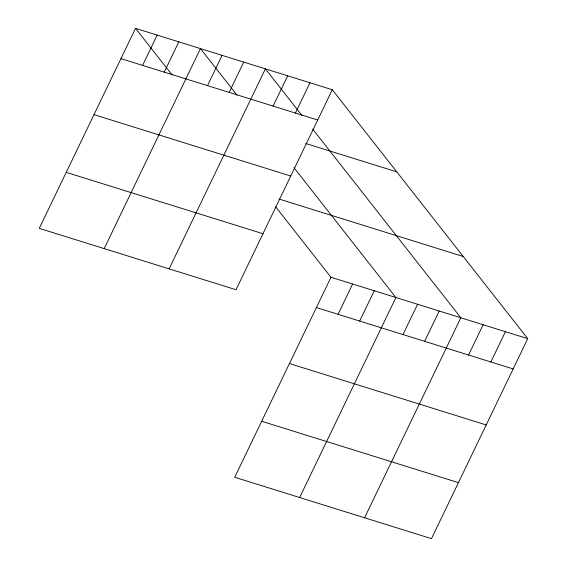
<?xml version="1.0" encoding="UTF-8"?>
<svg xmlns="http://www.w3.org/2000/svg" width="567" height="567" viewBox="0 0 567 567"><rect width="100%" height="100%" fill="white"/><g stroke="black" fill="none" stroke-linecap="round" stroke-linejoin="round"><path stroke-width="0.85" d="M135.52 28.35L39.265 228.359L236.021 289.737L332.283 89.728L135.52 28.35L172.07 74.901M142.586 65.389L157.165 35.104M164.232 72.144L178.811 41.852M104.193 248.608L200.449 48.606L236.999 95.15M207.515 85.645L222.094 55.353M229.16 92.393L243.739 62.108M169.122 268.864L265.384 68.862L301.935 115.406M273.103 106.1L287.682 75.815M295.407 113.06L309.979 82.768M275.612 206.764L330.979 277.263L234.717 477.272L431.48 538.65L527.735 338.641L332.283 89.728M338.045 314.309L352.617 284.017M359.684 321.057L374.263 290.772M299.652 497.528L395.908 297.519L293.961 167.69M402.974 334.558L417.553 304.273M424.619 341.313L439.198 311.021M364.581 517.784L460.836 317.775L312.679 129.099M468.562 355.02L483.141 324.728M490.859 361.973L505.438 331.688M120.941 58.642L317.704 120.013M305.741 143.472L396.78 171.872M93.987 114.647L290.751 176.025M278.964 199.017L463.239 256.504M66.219 172.347L262.982 233.724M330.979 277.263L527.735 338.641M316.4 307.555L513.163 368.933M289.446 363.56L486.21 424.938M261.671 421.267L458.434 482.645"/></g></svg>
